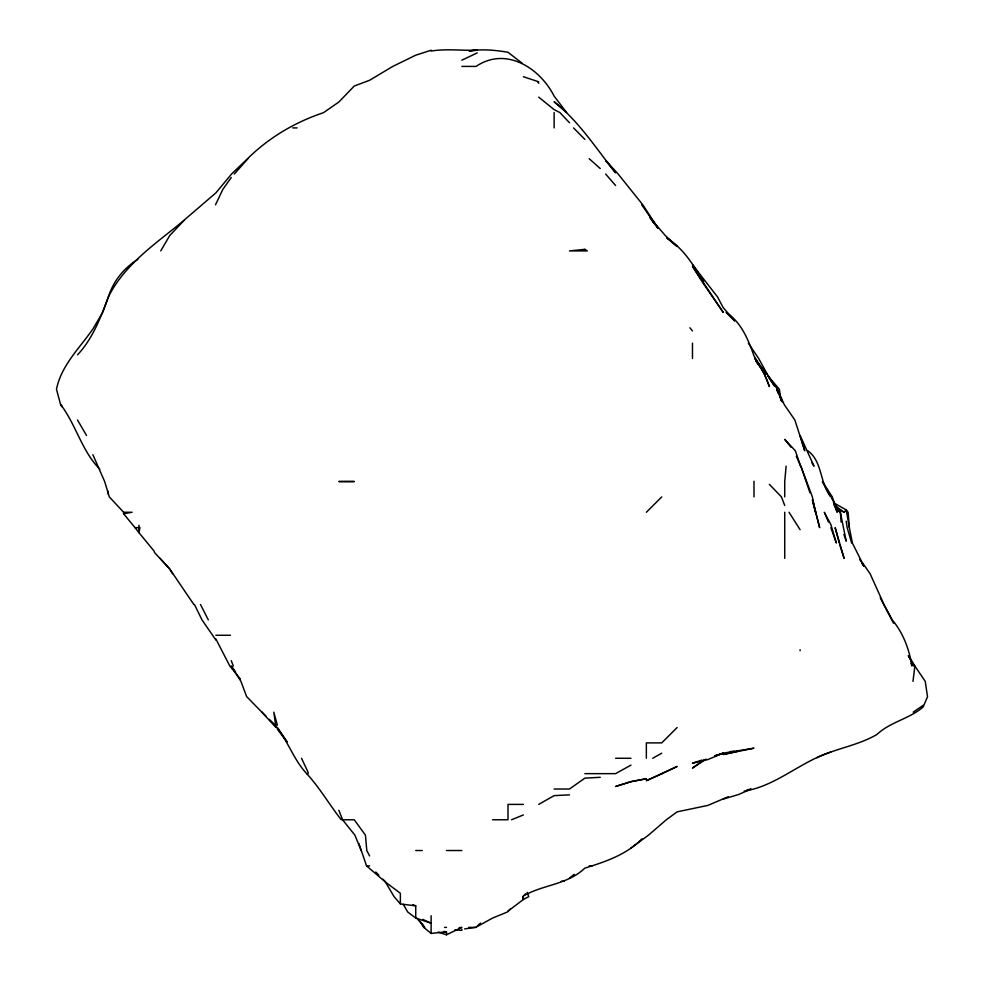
<?xml version="1.0" encoding="UTF-8"?>
<svg xmlns="http://www.w3.org/2000/svg" width="984" height="984" viewBox="0 0 984 984"><rect width="100%" height="100%" fill="white"/><g stroke="black" fill="none" stroke-linecap="round" stroke-linejoin="round"><path stroke-width="1.48" d="M786.118 466.158L784.728 481.533L784.728 496.908M912.992 681.395L914.862 666.02L908.441 655.627M914.862 666.02L925.255 681.395L927.518 696.77L923.103 706.992C909.351 718.96 890.372 721.801 876.978 734.445C858.257 745.441 836.339 748.332 816.88 757.705M215.521 204.783L222.839 189.408L231.24 177.489M160.749 250.908L169.74 235.533L185.127 219.284L215.865 192.889L231.547 174.033L247.599 158.658C268.952 137.551 295.065 122.176 323.49 112.68L338.865 102.016L354.252 86.038L369.615 80.257L392.788 66.408L415.74 55.202L431.115 50.233M510.179 909.105L507.35 912.02L492.615 918.047L475.678 927.383L464.632 928.908M507.99 911.184L523.365 899.487L522.836 896.645L525.554 893.89M77.502 354.867C92.594 338.877 100.651 317.586 108.252 297.279L108.351 297.033C113.209 281.276 123.812 268.005 137.834 259.444M234.303 174.033L247.993 158.658M836.843 507.744L844.038 512.27L846.228 509.921L848.11 512.27L849.364 527.645L852.378 543.02L861.603 561.495L870.127 573.77L884.001 604.52L892.353 620.092C903.374 633.143 909.13 649.391 912.033 666.02L910.963 663.241M646.353 512.27L661.74 496.908M677.115 727.52L661.74 742.895L646.353 742.895L646.353 758.27M477.24 926.092L480.536 923.078M523.365 895.994C543.451 884.37 567.128 884.96 584.865 868.109C605.394 861.775 626.611 854.616 641.962 838.823M569.49 878.06L574.226 874.309M184.242 220.158C156.567 243.159 124.796 263.786 108.351 297.033L102.68 312.408L92.877 329.05C79.52 348.139 61.193 365.605 56.482 389.283L60.614 404.658L62.127 406.81L60.737 404.658C76.026 424.731 81.869 451.152 99.79 469.183M630.978 848.024L648.505 835.145L666.328 819.77L677.115 811.861L707.853 805.404L728.357 796.683M703.695 760.054L692.478 768.098L706.008 759.094M913.214 712.145L923.103 705.356M538.728 804.395L554.115 795.638L569.49 794.863M652.724 758.27L661.74 753.191M630.978 765.109L615.603 773.645L584.865 773.645M438.101 932.119L446.49 934.8L461.865 927.383L459.073 927.678M461.865 60.196L477.24 52.89M830.853 752.071C800.435 761.727 775.909 786.241 744.199 791.111M511.52 819.77L523.365 814.961M701.875 760.066L692.478 763.215L707.853 759.55L723.228 753.166L753.99 748.197L723.228 754.494L738.603 751.075M714.839 755.946L723.228 753.166L714.839 755.724M723.228 799.082L738.603 794.506L751.149 789.02L746.967 789.98M123.627 512.27L123.627 513.783L132.102 512.27L123.627 512.27L109.31 496.908L104.661 481.533L92.877 454.694M420.119 921.282L423.76 927.383L431.115 933.435L446.49 931.774L446.49 934.8M730.214 751.555L734.408 751.321M600.24 777.298L584.865 778.147L569.49 789.02L554.115 789.02M431.115 51.045C446.428 48.56 461.73 50.811 477.24 50.123L469.122 51.045C481.963 48.831 495.21 50.123 507.99 52.263L522.172 63.247M461.865 66.408L476.084 66.408C505.973 46.162 539.896 67.994 554.115 96.112L566.612 112.533L554.115 101.746C578.85 121.216 596.058 148.436 615.603 172.79L606.033 161.019M523.365 76.715L538.728 81.795M292.74 127.908L297.082 127.908M837.888 510.13L840.361 512.27L846.228 541.212L843.878 534.435M123.627 513.783L135.017 527.645L139.962 527.645L138.99 532.701L154.377 551.434M215.865 635.27L230.502 635.27M615.603 758.27L630.978 758.27M269.173 719.316C286.123 734.076 291.399 757.409 306.7 773.645L308.115 773.645L308.115 772.292L301.51 758.27M523.365 804.395L507.99 804.395L507.99 819.77L492.615 819.77M338.865 810.312L342.567 819.77L354.252 819.77L365.433 835.145L366.786 850.52L369.615 855.957M415.74 850.52L422.284 850.52M446.49 850.52L461.865 850.52M358.914 843.534L366.54 865.895L369.615 865.895M589.219 865.895L592.134 865.895M561.286 881.27L564.152 881.27M522.836 896.645L523.365 899.487L528.765 896.645L527.141 892.353M423.76 927.383L424.559 927.383L422.161 923.718M444.559 927.383L446.49 927.383M468.642 927.383L475.678 927.383M454.879 929.745L461.865 930.397L461.865 929.29M443.686 931.43L446.49 931.774M382.948 879.216L384.99 881.27L394.067 896.645L400.365 903.927L415.74 905.858L415.74 918.047L431.115 923.213L422.726 919.4M412.948 904.665L415.74 905.858M833.411 502.627L846.228 509.921L849.364 527.645M366.54 865.895L384.535 881.27M834.444 505.247L844.038 512.27M384.99 881.701L400.365 893.3L400.365 903.927M415.74 918.047L407.733 912.02L403.317 904.394M667.152 238.202C683.585 248.669 693.708 265.422 703.621 281.658L692.478 264.708L717.607 297.033L723.228 307.697L734.79 320.784M538.728 97.158L554.115 109.63L559.847 112.533L569.49 122.742M667.152 238.288L677.115 246.529L665.282 235.533L651.986 220.158L658.198 228.362L642.798 204.783L618.136 174.033L606.033 160.773M341.251 819.77C329.48 804.789 319.763 787.827 306.7 773.645M589.158 158.658L600.24 168.559M262.002 712.145L266.098 716.241M375.765 872.045L378.84 875.12M734.445 320.784L726.118 312.408C741.37 322.322 748.111 339.455 753.99 355.839C759.992 365.63 765.823 375.568 769.365 386.552L764.347 373.908L757.299 362.37M573.537 127.908L584.865 139.396M807.913 450.783C822.784 461.865 819.549 483.107 830.853 496.908L822.39 481.533L832.304 496.908L837.187 512.27L833.731 503.894M261.842 712.145L246.615 696.561L240.945 681.395L231.24 666.02L235.508 671.937M154.377 552.381L169.752 569.01L193.86 604.52M769.365 484.325L781.444 496.908L784.728 505.493M262.002 712.379L275.975 727.52L273.786 712.145L277.377 725.159M757.016 362.899L767.114 373.908L774.433 385.728M160.171 558.395L169.752 569.035L172.606 573.77M605.652 174.033L615.603 185.521M755.86 360.722L767.114 373.908L758.689 358.533L748.357 343.158M416.724 918.084L424.559 927.383M689.895 327.783L692.478 330.907M240.477 679.157L229.838 666.02L215.865 638.985M755.896 360.894L766.401 373.908L754.777 358.533M342.567 819.77L354.892 835.145L361.128 850.52M791.099 447.351L784.728 439.356L795.343 450.783L800.644 466.158L796.339 456.244M135.017 527.645L138.99 532.701L138.99 525.247M649.944 217.833L653.413 222.544M641.728 204.783L657.275 227.378M277.377 729.193L286.959 741.751M768.012 376.171L777.446 389.283L784.285 404.658L794.863 420.033L804.74 450.783L800.103 435.408L813.989 466.158L811.677 462.308M215.865 639.994L202.003 619.895L194.451 604.52M789.033 512.27L800.103 529.712M277.377 727.52L287.02 741.715M769.365 378.422L774.187 385.666M756.352 360.894L765.048 373.908L754.949 358.533M537.731 81.795L538.728 83.283M768.012 375.974L779.402 389.283L780.902 400.463M702.059 281.658L723.228 312.408L692.478 266.283L701.26 280.378M859.721 559.441L860.988 561.532M831.603 498.187L839.893 512.27M77.502 420.033L86.494 435.408M200.502 604.52L208.313 619.895M880.237 597.854L893.521 623.204M776.61 389.283L778.492 393.477M779.759 396.269L782.28 401.853L776.671 389.283M828.479 522.024L824.321 512.27L830.853 524.521L836.339 543.02L830.877 527.645M231.24 660.694L233.356 666.02M809.955 492.713L800.865 466.158L812.378 496.908L815.478 512.27L813.35 503.894M839.672 544.423L844.112 558.395L835.145 527.645L839.229 543.02M851.652 543.02L847.163 527.645L846.228 521.212M840.361 512.27L841.111 522.061M800.103 649.723L800.103 650.645M784.728 512.27L784.728 558.395M753.99 481.225L753.99 496.908M692.478 343.158L692.478 358.533M554.115 112.533L554.115 127.908M431.115 915.723L431.115 933.435M108.252 491.336L108.252 494.14M662.097 773.645L646.353 780.706L677.115 766.474L662.097 773.645M630.978 781.604L615.603 786.474L630.978 781.69L646.353 778.75L630.978 781.604M584.865 249.333L569.49 250.908L587.276 250.908L584.865 249.333M354.252 481.508L338.865 481.533L354.289 481.533M863.878 566.304L861.603 562.565L863.878 566.292M914.173 666.02L908.441 655.811L914.136 666.02M815.478 511.053L812.415 499.737L819.647 527.645L815.478 511.114"/></g></svg>
